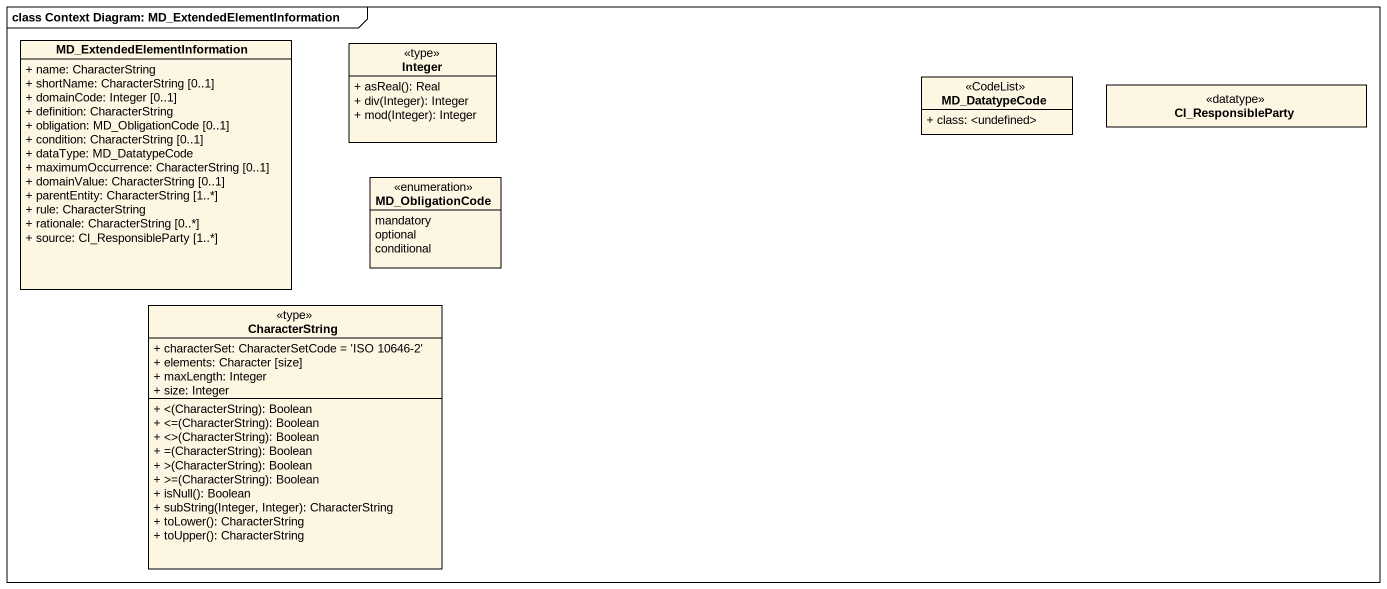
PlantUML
@startuml
mainframe class Context Diagram: MD_ExtendedElementInformation
hide circle
hide empty members
skinparam classAttributeIconSize 0
class "MD_ExtendedElementInformation" as MD_ExtendedElementInformatio {
  + name: CharacterString
  + shortName: CharacterString [0..1]
  + domainCode: Integer [0..1]
  + definition: CharacterString
  + obligation: MD_ObligationCode [0..1]
  + condition: CharacterString [0..1]
  + dataType: MD_DatatypeCode
  + maximumOccurrence: CharacterString [0..1]
  + domainValue: CharacterString [0..1]
  + parentEntity: CharacterString [1..*]
  + rule: CharacterString
  + rationale: CharacterString [0..*]
  + source: CI_ResponsibleParty [1..*]
}
class Integer <<type>> {
  + asReal(): Real
  + div(Integer): Integer
  + mod(Integer): Integer
}
class MD_DatatypeCode <<CodeList>> {
  + class: <undefined>
}
class CI_ResponsibleParty <<datatype>>
enum MD_ObligationCode {
  mandatory
  optional
  conditional
}
class CharacterString <<type>> {
  + characterSet: CharacterSetCode = 'ISO 10646-2'
  + elements: Character [size]
  + maxLength: Integer
  + size: Integer
  + <(CharacterString): Boolean
  + <=(CharacterString): Boolean
  + <>(CharacterString): Boolean
  + =(CharacterString): Boolean
  + >(CharacterString): Boolean
  + >=(CharacterString): Boolean
  + isNull(): Boolean
  + subString(Integer, Integer): CharacterString
  + toLower(): CharacterString
  + toUpper(): CharacterString
}
@enduml
